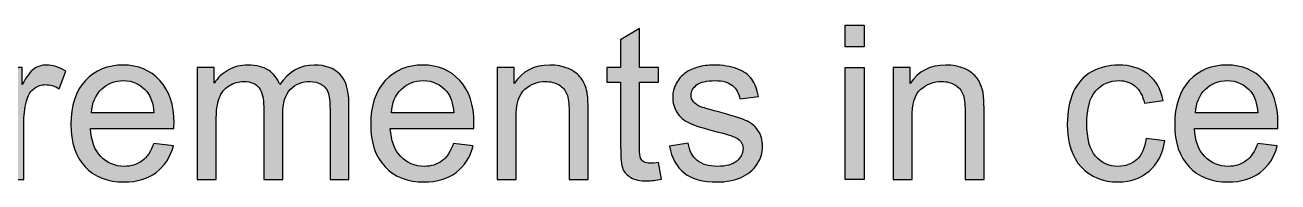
# Model space of a CAD drawing. Extents: x 65 to 351, y 40 to 244.
# Drawn here: x 123.65 to 142.07, y 43.66 to 45.97 of the extents above; entities that cross this region are included whole.
import ezdxf

# ---------------------------------------------------------------- set-up
doc = ezdxf.new("R2010")
doc.units = 0
doc.header["$MEASUREMENT"] = 0
doc.layers.add('SCALE_RULER_250', color=7, linetype='CONTINUOUS')

# ---------------------------------------------------------------- blocks, each defined once
blk = doc.blocks.new('BLOCK_19')
at = {"layer": 'SCALE_RULER_250'}
h = blk.add_hatch(color=7, dxfattribs=at)
h.dxf.hatch_style = 2
edge = h.paths.add_edge_path()
edge.add_spline(control_points=[(132.962, 43.95), (132.962, 43.95), (133.003, 43.703), (133.003, 43.703), (132.924, 43.687), (132.854, 43.679), (132.792, 43.679), (132.69, 43.679), (132.612, 43.695), (132.556, 43.727), (132.5, 43.759), (132.461, 43.801), (132.438, 43.853), (132.416, 43.905), (132.404, 44.015), (132.404, 44.183), (132.404, 44.183), (132.404, 45.13), (132.404, 45.13), (132.404, 45.13), (132.2, 45.13), (132.2, 45.13), (132.2, 45.13), (132.2, 45.347), (132.2, 45.347), (132.2, 45.347), (132.404, 45.347), (132.404, 45.347), (132.404, 45.347), (132.404, 45.754), (132.404, 45.754), (132.404, 45.754), (132.682, 45.922), (132.682, 45.922), (132.682, 45.922), (132.682, 45.347), (132.682, 45.347), (132.682, 45.347), (132.962, 45.347), (132.962, 45.347), (132.962, 45.347), (132.962, 45.13), (132.962, 45.13), (132.962, 45.13), (132.682, 45.13), (132.682, 45.13), (132.682, 45.13), (132.682, 44.167), (132.682, 44.167), (132.682, 44.087), (132.686, 44.036), (132.696, 44.014), (132.706, 43.991), (132.722, 43.973), (132.745, 43.959), (132.767, 43.946), (132.798, 43.939), (132.84, 43.939), (132.871, 43.939), (132.912, 43.943), (132.962, 43.95)], knot_values=[0, 0, 0, 0, 1, 1, 1, 2, 2, 2, 3, 3, 3, 4, 4, 4, 5, 5, 5, 6, 6, 6, 7, 7, 7, 8, 8, 8, 9, 9, 9, 10, 10, 10, 11, 11, 11, 12, 12, 12, 13, 13, 13, 14, 14, 14, 15, 15, 15, 16, 16, 16, 17, 17, 17, 18, 18, 18, 19, 19, 19, 20, 20, 20, 20], degree=3, periodic=1)
h = blk.add_hatch(color=7, dxfattribs=at)
h.dxf.hatch_style = 2
h.paths.add_polyline_path([(135.706, 45.652), (135.706, 45.973), (135.985, 45.973), (135.985, 45.652)])
h.paths.add_polyline_path([(135.706, 43.7), (135.706, 45.347), (135.985, 45.347), (135.985, 43.7)])
h = blk.add_hatch(color=7, dxfattribs=at)
h.dxf.hatch_style = 2
edge = h.paths.add_edge_path()
edge.add_spline(control_points=[(123.35, 43.7), (123.35, 43.7), (123.35, 45.347), (123.35, 45.347), (123.35, 45.347), (123.602, 45.347), (123.602, 45.347), (123.602, 45.347), (123.602, 45.097), (123.602, 45.097), (123.666, 45.214), (123.725, 45.291), (123.779, 45.328), (123.833, 45.365), (123.893, 45.384), (123.958, 45.384), (124.052, 45.384), (124.148, 45.354), (124.245, 45.294), (124.245, 45.294), (124.149, 45.035), (124.149, 45.035), (124.081, 45.076), (124.012, 45.096), (123.944, 45.096), (123.883, 45.096), (123.828, 45.077), (123.78, 45.041), (123.731, 45.004), (123.697, 44.953), (123.676, 44.888), (123.645, 44.789), (123.629, 44.68), (123.629, 44.562), (123.629, 44.562), (123.629, 43.7), (123.629, 43.7), (123.629, 43.7), (123.35, 43.7), (123.35, 43.7)], knot_values=[0, 0, 0, 0, 1, 1, 1, 2, 2, 2, 3, 3, 3, 4, 4, 4, 5, 5, 5, 6, 6, 6, 7, 7, 7, 8, 8, 8, 9, 9, 9, 10, 10, 10, 11, 11, 11, 12, 12, 12, 13, 13, 13, 13], degree=3, periodic=1)
h = blk.add_hatch(color=7, dxfattribs=at)
h.dxf.hatch_style = 2
edge = h.paths.add_edge_path()
edge.add_spline(control_points=[(125.538, 44.231), (125.538, 44.231), (125.826, 44.195), (125.826, 44.195), (125.781, 44.026), (125.697, 43.896), (125.574, 43.803), (125.451, 43.71), (125.293, 43.663), (125.102, 43.663), (124.861, 43.663), (124.67, 43.737), (124.53, 43.886), (124.388, 44.034), (124.318, 44.242), (124.318, 44.51), (124.318, 44.787), (124.389, 45.002), (124.532, 45.155), (124.674, 45.307), (124.859, 45.384), (125.087, 45.384), (125.307, 45.384), (125.487, 45.309), (125.626, 45.159), (125.766, 45.009), (125.836, 44.798), (125.836, 44.526), (125.836, 44.51), (125.835, 44.485), (125.834, 44.452), (125.834, 44.452), (124.606, 44.452), (124.606, 44.452), (124.617, 44.271), (124.668, 44.133), (124.76, 44.037), (124.852, 43.941), (124.966, 43.893), (125.104, 43.893), (125.206, 43.893), (125.293, 43.919), (125.366, 43.973), (125.438, 44.027), (125.496, 44.113), (125.538, 44.231)], knot_values=[0, 0, 0, 0, 1, 1, 1, 2, 2, 2, 3, 3, 3, 4, 4, 4, 5, 5, 5, 6, 6, 6, 7, 7, 7, 8, 8, 8, 9, 9, 9, 10, 10, 10, 11, 11, 11, 12, 12, 12, 13, 13, 13, 14, 14, 14, 15, 15, 15, 15], degree=3, periodic=1)
edge = h.paths.add_edge_path()
edge.add_spline(control_points=[(124.622, 44.682), (124.622, 44.682), (125.541, 44.682), (125.541, 44.682), (125.529, 44.82), (125.493, 44.924), (125.436, 44.993), (125.347, 45.101), (125.231, 45.155), (125.09, 45.155), (124.962, 45.155), (124.854, 45.111), (124.767, 45.026), (124.679, 44.94), (124.631, 44.825), (124.622, 44.682)], knot_values=[0, 0, 0, 0, 1, 1, 1, 2, 2, 2, 3, 3, 3, 4, 4, 4, 5, 5, 5, 5], degree=3, periodic=1)
h = blk.add_hatch(color=7, dxfattribs=at)
h.dxf.hatch_style = 2
edge = h.paths.add_edge_path()
edge.add_spline(control_points=[(126.177, 43.7), (126.177, 43.7), (126.177, 45.347), (126.177, 45.347), (126.177, 45.347), (126.426, 45.347), (126.426, 45.347), (126.426, 45.347), (126.426, 45.116), (126.426, 45.116), (126.478, 45.196), (126.547, 45.261), (126.632, 45.31), (126.718, 45.36), (126.816, 45.384), (126.925, 45.384), (127.047, 45.384), (127.147, 45.358), (127.225, 45.308), (127.303, 45.257), (127.358, 45.187), (127.391, 45.096), (127.521, 45.288), (127.69, 45.384), (127.899, 45.384), (128.062, 45.384), (128.188, 45.339), (128.276, 45.248), (128.364, 45.158), (128.407, 45.018), (128.407, 44.83), (128.407, 44.83), (128.407, 43.7), (128.407, 43.7), (128.407, 43.7), (128.13, 43.7), (128.13, 43.7), (128.13, 43.7), (128.13, 44.737), (128.13, 44.737), (128.13, 44.849), (128.121, 44.93), (128.103, 44.978), (128.085, 45.028), (128.052, 45.067), (128.004, 45.097), (127.957, 45.127), (127.901, 45.142), (127.837, 45.142), (127.721, 45.142), (127.625, 45.104), (127.549, 45.027), (127.472, 44.95), (127.434, 44.826), (127.434, 44.657), (127.434, 44.657), (127.434, 43.7), (127.434, 43.7), (127.434, 43.7), (127.155, 43.7), (127.155, 43.7), (127.155, 43.7), (127.155, 44.77), (127.155, 44.77), (127.155, 44.894), (127.132, 44.987), (127.087, 45.049), (127.041, 45.111), (126.967, 45.142), (126.863, 45.142), (126.785, 45.142), (126.712, 45.121), (126.646, 45.08), (126.579, 45.039), (126.531, 44.978), (126.501, 44.899), (126.471, 44.819), (126.456, 44.704), (126.456, 44.555), (126.456, 44.555), (126.456, 43.7), (126.456, 43.7), (126.456, 43.7), (126.177, 43.7), (126.177, 43.7)], knot_values=[0, 0, 0, 0, 1, 1, 1, 2, 2, 2, 3, 3, 3, 4, 4, 4, 5, 5, 5, 6, 6, 6, 7, 7, 7, 8, 8, 8, 9, 9, 9, 10, 10, 10, 11, 11, 11, 12, 12, 12, 13, 13, 13, 14, 14, 14, 15, 15, 15, 16, 16, 16, 17, 17, 17, 18, 18, 18, 19, 19, 19, 20, 20, 20, 21, 21, 21, 22, 22, 22, 23, 23, 23, 24, 24, 24, 25, 25, 25, 26, 26, 26, 27, 27, 27, 28, 28, 28, 28], degree=3, periodic=1)
h = blk.add_hatch(color=7, dxfattribs=at)
h.dxf.hatch_style = 2
edge = h.paths.add_edge_path()
edge.add_spline(control_points=[(129.948, 44.231), (129.948, 44.231), (130.237, 44.195), (130.237, 44.195), (130.191, 44.026), (130.107, 43.896), (129.984, 43.803), (129.861, 43.71), (129.704, 43.663), (129.513, 43.663), (129.272, 43.663), (129.081, 43.737), (128.94, 43.886), (128.799, 44.034), (128.728, 44.242), (128.728, 44.51), (128.728, 44.787), (128.8, 45.002), (128.942, 45.155), (129.085, 45.307), (129.27, 45.384), (129.497, 45.384), (129.717, 45.384), (129.897, 45.309), (130.037, 45.159), (130.176, 45.009), (130.246, 44.798), (130.246, 44.526), (130.246, 44.51), (130.246, 44.485), (130.245, 44.452), (130.245, 44.452), (129.017, 44.452), (129.017, 44.452), (129.027, 44.271), (129.078, 44.133), (129.17, 44.037), (129.262, 43.941), (129.377, 43.893), (129.514, 43.893), (129.617, 43.893), (129.704, 43.919), (129.776, 43.973), (129.849, 44.027), (129.906, 44.113), (129.948, 44.231)], knot_values=[0, 0, 0, 0, 1, 1, 1, 2, 2, 2, 3, 3, 3, 4, 4, 4, 5, 5, 5, 6, 6, 6, 7, 7, 7, 8, 8, 8, 9, 9, 9, 10, 10, 10, 11, 11, 11, 12, 12, 12, 13, 13, 13, 14, 14, 14, 15, 15, 15, 15], degree=3, periodic=1)
edge = h.paths.add_edge_path()
edge.add_spline(control_points=[(129.032, 44.682), (129.032, 44.682), (129.952, 44.682), (129.952, 44.682), (129.939, 44.82), (129.904, 44.924), (129.846, 44.993), (129.757, 45.101), (129.642, 45.155), (129.5, 45.155), (129.372, 45.155), (129.264, 45.111), (129.177, 45.026), (129.09, 44.94), (129.042, 44.825), (129.032, 44.682)], knot_values=[0, 0, 0, 0, 1, 1, 1, 2, 2, 2, 3, 3, 3, 4, 4, 4, 5, 5, 5, 5], degree=3, periodic=1)
h = blk.add_hatch(color=7, dxfattribs=at)
h.dxf.hatch_style = 2
edge = h.paths.add_edge_path()
edge.add_spline(control_points=[(130.587, 43.7), (130.587, 43.7), (130.587, 45.347), (130.587, 45.347), (130.587, 45.347), (130.838, 45.347), (130.838, 45.347), (130.838, 45.347), (130.838, 45.113), (130.838, 45.113), (130.959, 45.293), (131.134, 45.384), (131.362, 45.384), (131.462, 45.384), (131.553, 45.366), (131.636, 45.331), (131.719, 45.295), (131.781, 45.248), (131.823, 45.19), (131.864, 45.132), (131.893, 45.064), (131.91, 44.984), (131.92, 44.932), (131.925, 44.842), (131.925, 44.713), (131.925, 44.713), (131.925, 43.7), (131.925, 43.7), (131.925, 43.7), (131.646, 43.7), (131.646, 43.7), (131.646, 43.7), (131.646, 44.702), (131.646, 44.702), (131.646, 44.816), (131.635, 44.901), (131.613, 44.957), (131.592, 45.013), (131.553, 45.058), (131.498, 45.092), (131.443, 45.125), (131.378, 45.142), (131.303, 45.142), (131.185, 45.142), (131.082, 45.104), (130.996, 45.029), (130.909, 44.953), (130.866, 44.81), (130.866, 44.6), (130.866, 44.6), (130.866, 43.7), (130.866, 43.7), (130.866, 43.7), (130.587, 43.7), (130.587, 43.7)], knot_values=[0, 0, 0, 0, 1, 1, 1, 2, 2, 2, 3, 3, 3, 4, 4, 4, 5, 5, 5, 6, 6, 6, 7, 7, 7, 8, 8, 8, 9, 9, 9, 10, 10, 10, 11, 11, 11, 12, 12, 12, 13, 13, 13, 14, 14, 14, 15, 15, 15, 16, 16, 16, 17, 17, 17, 18, 18, 18, 18], degree=3, periodic=1)
h = blk.add_hatch(color=7, dxfattribs=at)
h.dxf.hatch_style = 2
edge = h.paths.add_edge_path()
edge.add_spline(control_points=[(133.123, 44.192), (133.123, 44.192), (133.399, 44.235), (133.399, 44.235), (133.415, 44.124), (133.458, 44.04), (133.529, 43.981), (133.6, 43.922), (133.699, 43.893), (133.826, 43.893), (133.954, 43.893), (134.049, 43.919), (134.111, 43.971), (134.173, 44.023), (134.204, 44.084), (134.204, 44.154), (134.204, 44.217), (134.177, 44.267), (134.122, 44.303), (134.084, 44.328), (133.989, 44.36), (133.837, 44.398), (133.632, 44.45), (133.49, 44.494), (133.411, 44.532), (133.332, 44.57), (133.272, 44.622), (133.231, 44.689), (133.19, 44.755), (133.17, 44.829), (133.17, 44.91), (133.17, 44.983), (133.187, 45.051), (133.22, 45.114), (133.254, 45.176), (133.3, 45.228), (133.358, 45.269), (133.401, 45.301), (133.46, 45.329), (133.535, 45.351), (133.61, 45.373), (133.69, 45.384), (133.776, 45.384), (133.905, 45.384), (134.019, 45.365), (134.117, 45.328), (134.214, 45.291), (134.286, 45.241), (134.333, 45.177), (134.379, 45.114), (134.411, 45.028), (134.429, 44.922), (134.429, 44.922), (134.156, 44.885), (134.156, 44.885), (134.144, 44.97), (134.108, 45.036), (134.048, 45.083), (133.989, 45.131), (133.905, 45.155), (133.796, 45.155), (133.668, 45.155), (133.577, 45.133), (133.522, 45.091), (133.467, 45.048), (133.44, 44.999), (133.44, 44.942), (133.44, 44.906), (133.451, 44.873), (133.474, 44.844), (133.497, 44.815), (133.532, 44.79), (133.581, 44.77), (133.609, 44.76), (133.691, 44.736), (133.827, 44.699), (134.025, 44.646), (134.162, 44.603), (134.241, 44.569), (134.318, 44.536), (134.38, 44.487), (134.424, 44.423), (134.469, 44.359), (134.491, 44.279), (134.491, 44.184), (134.491, 44.091), (134.464, 44.004), (134.409, 43.921), (134.355, 43.839), (134.277, 43.775), (134.175, 43.731), (134.072, 43.686), (133.957, 43.663), (133.827, 43.663), (133.613, 43.663), (133.45, 43.708), (133.338, 43.796), (133.226, 43.885), (133.154, 44.017), (133.123, 44.192)], knot_values=[0, 0, 0, 0, 1, 1, 1, 2, 2, 2, 3, 3, 3, 4, 4, 4, 5, 5, 5, 6, 6, 6, 7, 7, 7, 8, 8, 8, 9, 9, 9, 10, 10, 10, 11, 11, 11, 12, 12, 12, 13, 13, 13, 14, 14, 14, 15, 15, 15, 16, 16, 16, 17, 17, 17, 18, 18, 18, 19, 19, 19, 20, 20, 20, 21, 21, 21, 22, 22, 22, 23, 23, 23, 24, 24, 24, 25, 25, 25, 26, 26, 26, 27, 27, 27, 28, 28, 28, 29, 29, 29, 30, 30, 30, 31, 31, 31, 32, 32, 32, 33, 33, 33, 33], degree=3, periodic=1)
h = blk.add_hatch(color=7, dxfattribs=at)
h.dxf.hatch_style = 2
edge = h.paths.add_edge_path()
edge.add_spline(control_points=[(136.41, 43.7), (136.41, 43.7), (136.41, 45.347), (136.41, 45.347), (136.41, 45.347), (136.661, 45.347), (136.661, 45.347), (136.661, 45.347), (136.661, 45.113), (136.661, 45.113), (136.782, 45.293), (136.957, 45.384), (137.185, 45.384), (137.284, 45.384), (137.376, 45.366), (137.459, 45.331), (137.542, 45.295), (137.604, 45.248), (137.646, 45.19), (137.687, 45.132), (137.716, 45.064), (137.733, 44.984), (137.743, 44.932), (137.748, 44.842), (137.748, 44.713), (137.748, 44.713), (137.748, 43.7), (137.748, 43.7), (137.748, 43.7), (137.469, 43.7), (137.469, 43.7), (137.469, 43.7), (137.469, 44.702), (137.469, 44.702), (137.469, 44.816), (137.458, 44.901), (137.436, 44.957), (137.415, 45.013), (137.376, 45.058), (137.321, 45.092), (137.266, 45.125), (137.201, 45.142), (137.126, 45.142), (137.007, 45.142), (136.905, 45.104), (136.819, 45.029), (136.732, 44.953), (136.689, 44.81), (136.689, 44.6), (136.689, 44.6), (136.689, 43.7), (136.689, 43.7), (136.689, 43.7), (136.41, 43.7), (136.41, 43.7)], knot_values=[0, 0, 0, 0, 1, 1, 1, 2, 2, 2, 3, 3, 3, 4, 4, 4, 5, 5, 5, 6, 6, 6, 7, 7, 7, 8, 8, 8, 9, 9, 9, 10, 10, 10, 11, 11, 11, 12, 12, 12, 13, 13, 13, 14, 14, 14, 15, 15, 15, 16, 16, 16, 17, 17, 17, 18, 18, 18, 18], degree=3, periodic=1)
h = blk.add_hatch(color=7, dxfattribs=at)
h.dxf.hatch_style = 2
edge = h.paths.add_edge_path()
edge.add_spline(control_points=[(140.132, 44.303), (140.132, 44.303), (140.407, 44.268), (140.407, 44.268), (140.377, 44.079), (140.3, 43.93), (140.176, 43.824), (140.053, 43.717), (139.901, 43.663), (139.722, 43.663), (139.496, 43.663), (139.315, 43.737), (139.178, 43.884), (139.041, 44.031), (138.973, 44.242), (138.973, 44.518), (138.973, 44.695), (139.002, 44.851), (139.061, 44.984), (139.12, 45.117), (139.21, 45.217), (139.33, 45.284), (139.45, 45.351), (139.581, 45.384), (139.723, 45.384), (139.902, 45.384), (140.048, 45.339), (140.162, 45.248), (140.276, 45.158), (140.348, 45.029), (140.38, 44.863), (140.38, 44.863), (140.109, 44.821), (140.109, 44.821), (140.083, 44.932), (140.037, 45.015), (139.972, 45.071), (139.906, 45.127), (139.827, 45.155), (139.734, 45.155), (139.593, 45.155), (139.479, 45.104), (139.391, 45.003), (139.303, 44.903), (139.26, 44.743), (139.26, 44.525), (139.26, 44.304), (139.302, 44.143), (139.387, 44.043), (139.471, 43.943), (139.582, 43.893), (139.718, 43.893), (139.828, 43.893), (139.919, 43.926), (139.993, 43.993), (140.066, 44.06), (140.113, 44.164), (140.132, 44.303)], knot_values=[0, 0, 0, 0, 1, 1, 1, 2, 2, 2, 3, 3, 3, 4, 4, 4, 5, 5, 5, 6, 6, 6, 7, 7, 7, 8, 8, 8, 9, 9, 9, 10, 10, 10, 11, 11, 11, 12, 12, 12, 13, 13, 13, 14, 14, 14, 15, 15, 15, 16, 16, 16, 17, 17, 17, 18, 18, 18, 19, 19, 19, 19], degree=3, periodic=1)
h = blk.add_hatch(color=7, dxfattribs=at)
h.dxf.hatch_style = 2
edge = h.paths.add_edge_path()
edge.add_spline(control_points=[(141.773, 44.231), (141.773, 44.231), (142.061, 44.195), (142.061, 44.195), (142.015, 44.026), (141.931, 43.896), (141.808, 43.803), (141.685, 43.71), (141.528, 43.663), (141.337, 43.663), (141.096, 43.663), (140.905, 43.737), (140.764, 43.886), (140.623, 44.034), (140.552, 44.242), (140.552, 44.51), (140.552, 44.787), (140.624, 45.002), (140.766, 45.155), (140.909, 45.307), (141.094, 45.384), (141.321, 45.384), (141.542, 45.384), (141.721, 45.309), (141.861, 45.159), (142, 45.009), (142.07, 44.798), (142.07, 44.526), (142.07, 44.51), (142.07, 44.485), (142.069, 44.452), (142.069, 44.452), (140.841, 44.452), (140.841, 44.452), (140.851, 44.271), (140.902, 44.133), (140.994, 44.037), (141.086, 43.941), (141.201, 43.893), (141.338, 43.893), (141.441, 43.893), (141.528, 43.919), (141.6, 43.973), (141.673, 44.027), (141.73, 44.113), (141.773, 44.231)], knot_values=[0, 0, 0, 0, 1, 1, 1, 2, 2, 2, 3, 3, 3, 4, 4, 4, 5, 5, 5, 6, 6, 6, 7, 7, 7, 8, 8, 8, 9, 9, 9, 10, 10, 10, 11, 11, 11, 12, 12, 12, 13, 13, 13, 14, 14, 14, 15, 15, 15, 15], degree=3, periodic=1)
edge = h.paths.add_edge_path()
edge.add_spline(control_points=[(140.856, 44.682), (140.856, 44.682), (141.776, 44.682), (141.776, 44.682), (141.763, 44.82), (141.728, 44.924), (141.67, 44.993), (141.581, 45.101), (141.466, 45.155), (141.325, 45.155), (141.196, 45.155), (141.089, 45.111), (141.001, 45.026), (140.914, 44.94), (140.866, 44.825), (140.856, 44.682)], knot_values=[0, 0, 0, 0, 1, 1, 1, 2, 2, 2, 3, 3, 3, 4, 4, 4, 5, 5, 5, 5], degree=3, periodic=1)
for points in [[(135.706, 45.652), (135.706, 45.973), (135.985, 45.973), (135.985, 45.652), (135.706, 45.652)], [(135.706, 43.7), (135.706, 45.347), (135.985, 45.347), (135.985, 43.7), (135.706, 43.7)]]:
    blk.add_lwpolyline(points, dxfattribs=at)
for points, knots in [([(132.962, 43.95), (132.962, 43.95), (133.003, 43.703), (133.003, 43.703), (132.924, 43.687), (132.854, 43.679), (132.792, 43.679), (132.69, 43.679), (132.612, 43.695), (132.556, 43.727), (132.5, 43.759), (132.461, 43.801), (132.438, 43.853), (132.416, 43.905), (132.404, 44.015), (132.404, 44.183), (132.404, 44.183), (132.404, 45.13), (132.404, 45.13), (132.404, 45.13), (132.2, 45.13), (132.2, 45.13), (132.2, 45.13), (132.2, 45.347), (132.2, 45.347), (132.2, 45.347), (132.404, 45.347), (132.404, 45.347), (132.404, 45.347), (132.404, 45.754), (132.404, 45.754), (132.404, 45.754), (132.682, 45.922), (132.682, 45.922), (132.682, 45.922), (132.682, 45.347), (132.682, 45.347), (132.682, 45.347), (132.962, 45.347), (132.962, 45.347), (132.962, 45.347), (132.962, 45.13), (132.962, 45.13), (132.962, 45.13), (132.682, 45.13), (132.682, 45.13), (132.682, 45.13), (132.682, 44.167), (132.682, 44.167), (132.682, 44.087), (132.686, 44.036), (132.696, 44.014), (132.706, 43.991), (132.722, 43.973), (132.745, 43.959), (132.767, 43.946), (132.798, 43.939), (132.84, 43.939), (132.871, 43.939), (132.912, 43.943), (132.962, 43.95)], [0, 0, 0, 0, 1, 1, 1, 2, 2, 2, 3, 3, 3, 4, 4, 4, 5, 5, 5, 6, 6, 6, 7, 7, 7, 8, 8, 8, 9, 9, 9, 10, 10, 10, 11, 11, 11, 12, 12, 12, 13, 13, 13, 14, 14, 14, 15, 15, 15, 16, 16, 16, 17, 17, 17, 18, 18, 18, 19, 19, 19, 20, 20, 20, 20]), ([(123.35, 43.7), (123.35, 43.7), (123.35, 45.347), (123.35, 45.347), (123.35, 45.347), (123.602, 45.347), (123.602, 45.347), (123.602, 45.347), (123.602, 45.097), (123.602, 45.097), (123.666, 45.214), (123.725, 45.291), (123.779, 45.328), (123.833, 45.365), (123.893, 45.384), (123.958, 45.384), (124.052, 45.384), (124.148, 45.354), (124.245, 45.294), (124.245, 45.294), (124.149, 45.035), (124.149, 45.035), (124.081, 45.076), (124.012, 45.096), (123.944, 45.096), (123.883, 45.096), (123.828, 45.077), (123.78, 45.041), (123.731, 45.004), (123.697, 44.953), (123.676, 44.888), (123.645, 44.789), (123.629, 44.68), (123.629, 44.562), (123.629, 44.562), (123.629, 43.7), (123.629, 43.7), (123.629, 43.7), (123.35, 43.7), (123.35, 43.7)], [0, 0, 0, 0, 1, 1, 1, 2, 2, 2, 3, 3, 3, 4, 4, 4, 5, 5, 5, 6, 6, 6, 7, 7, 7, 8, 8, 8, 9, 9, 9, 10, 10, 10, 11, 11, 11, 12, 12, 12, 13, 13, 13, 13]), ([(125.538, 44.231), (125.538, 44.231), (125.826, 44.195), (125.826, 44.195), (125.781, 44.026), (125.697, 43.896), (125.574, 43.803), (125.451, 43.71), (125.293, 43.663), (125.102, 43.663), (124.861, 43.663), (124.67, 43.737), (124.53, 43.886), (124.388, 44.034), (124.318, 44.242), (124.318, 44.51), (124.318, 44.787), (124.389, 45.002), (124.532, 45.155), (124.674, 45.307), (124.859, 45.384), (125.087, 45.384), (125.307, 45.384), (125.487, 45.309), (125.626, 45.159), (125.766, 45.009), (125.836, 44.798), (125.836, 44.526), (125.836, 44.51), (125.835, 44.485), (125.834, 44.452), (125.834, 44.452), (124.606, 44.452), (124.606, 44.452), (124.617, 44.271), (124.668, 44.133), (124.76, 44.037), (124.852, 43.941), (124.966, 43.893), (125.104, 43.893), (125.206, 43.893), (125.293, 43.919), (125.366, 43.973), (125.438, 44.027), (125.496, 44.113), (125.538, 44.231)], [0, 0, 0, 0, 1, 1, 1, 2, 2, 2, 3, 3, 3, 4, 4, 4, 5, 5, 5, 6, 6, 6, 7, 7, 7, 8, 8, 8, 9, 9, 9, 10, 10, 10, 11, 11, 11, 12, 12, 12, 13, 13, 13, 14, 14, 14, 15, 15, 15, 15]), ([(126.177, 43.7), (126.177, 43.7), (126.177, 45.347), (126.177, 45.347), (126.177, 45.347), (126.426, 45.347), (126.426, 45.347), (126.426, 45.347), (126.426, 45.116), (126.426, 45.116), (126.478, 45.196), (126.547, 45.261), (126.632, 45.31), (126.718, 45.36), (126.816, 45.384), (126.925, 45.384), (127.047, 45.384), (127.147, 45.358), (127.225, 45.308), (127.303, 45.257), (127.358, 45.187), (127.391, 45.096), (127.521, 45.288), (127.69, 45.384), (127.899, 45.384), (128.062, 45.384), (128.188, 45.339), (128.276, 45.248), (128.364, 45.158), (128.407, 45.018), (128.407, 44.83), (128.407, 44.83), (128.407, 43.7), (128.407, 43.7), (128.407, 43.7), (128.13, 43.7), (128.13, 43.7), (128.13, 43.7), (128.13, 44.737), (128.13, 44.737), (128.13, 44.849), (128.121, 44.93), (128.103, 44.978), (128.085, 45.028), (128.052, 45.067), (128.004, 45.097), (127.957, 45.127), (127.901, 45.142), (127.837, 45.142), (127.721, 45.142), (127.625, 45.104), (127.549, 45.027), (127.472, 44.95), (127.434, 44.826), (127.434, 44.657), (127.434, 44.657), (127.434, 43.7), (127.434, 43.7), (127.434, 43.7), (127.155, 43.7), (127.155, 43.7), (127.155, 43.7), (127.155, 44.77), (127.155, 44.77), (127.155, 44.894), (127.132, 44.987), (127.087, 45.049), (127.041, 45.111), (126.967, 45.142), (126.863, 45.142), (126.785, 45.142), (126.712, 45.121), (126.646, 45.08), (126.579, 45.039), (126.531, 44.978), (126.501, 44.899), (126.471, 44.819), (126.456, 44.704), (126.456, 44.555), (126.456, 44.555), (126.456, 43.7), (126.456, 43.7), (126.456, 43.7), (126.177, 43.7), (126.177, 43.7)], [0, 0, 0, 0, 1, 1, 1, 2, 2, 2, 3, 3, 3, 4, 4, 4, 5, 5, 5, 6, 6, 6, 7, 7, 7, 8, 8, 8, 9, 9, 9, 10, 10, 10, 11, 11, 11, 12, 12, 12, 13, 13, 13, 14, 14, 14, 15, 15, 15, 16, 16, 16, 17, 17, 17, 18, 18, 18, 19, 19, 19, 20, 20, 20, 21, 21, 21, 22, 22, 22, 23, 23, 23, 24, 24, 24, 25, 25, 25, 26, 26, 26, 27, 27, 27, 28, 28, 28, 28]), ([(129.948, 44.231), (129.948, 44.231), (130.237, 44.195), (130.237, 44.195), (130.191, 44.026), (130.107, 43.896), (129.984, 43.803), (129.861, 43.71), (129.704, 43.663), (129.513, 43.663), (129.272, 43.663), (129.081, 43.737), (128.94, 43.886), (128.799, 44.034), (128.728, 44.242), (128.728, 44.51), (128.728, 44.787), (128.8, 45.002), (128.942, 45.155), (129.085, 45.307), (129.27, 45.384), (129.497, 45.384), (129.717, 45.384), (129.897, 45.309), (130.037, 45.159), (130.176, 45.009), (130.246, 44.798), (130.246, 44.526), (130.246, 44.51), (130.246, 44.485), (130.245, 44.452), (130.245, 44.452), (129.017, 44.452), (129.017, 44.452), (129.027, 44.271), (129.078, 44.133), (129.17, 44.037), (129.262, 43.941), (129.377, 43.893), (129.514, 43.893), (129.617, 43.893), (129.704, 43.919), (129.776, 43.973), (129.849, 44.027), (129.906, 44.113), (129.948, 44.231)], [0, 0, 0, 0, 1, 1, 1, 2, 2, 2, 3, 3, 3, 4, 4, 4, 5, 5, 5, 6, 6, 6, 7, 7, 7, 8, 8, 8, 9, 9, 9, 10, 10, 10, 11, 11, 11, 12, 12, 12, 13, 13, 13, 14, 14, 14, 15, 15, 15, 15]), ([(130.587, 43.7), (130.587, 43.7), (130.587, 45.347), (130.587, 45.347), (130.587, 45.347), (130.838, 45.347), (130.838, 45.347), (130.838, 45.347), (130.838, 45.113), (130.838, 45.113), (130.959, 45.293), (131.134, 45.384), (131.362, 45.384), (131.462, 45.384), (131.553, 45.366), (131.636, 45.331), (131.719, 45.295), (131.781, 45.248), (131.823, 45.19), (131.864, 45.132), (131.893, 45.064), (131.91, 44.984), (131.92, 44.932), (131.925, 44.842), (131.925, 44.713), (131.925, 44.713), (131.925, 43.7), (131.925, 43.7), (131.925, 43.7), (131.646, 43.7), (131.646, 43.7), (131.646, 43.7), (131.646, 44.702), (131.646, 44.702), (131.646, 44.816), (131.635, 44.901), (131.613, 44.957), (131.592, 45.013), (131.553, 45.058), (131.498, 45.092), (131.443, 45.125), (131.378, 45.142), (131.303, 45.142), (131.185, 45.142), (131.082, 45.104), (130.996, 45.029), (130.909, 44.953), (130.866, 44.81), (130.866, 44.6), (130.866, 44.6), (130.866, 43.7), (130.866, 43.7), (130.866, 43.7), (130.587, 43.7), (130.587, 43.7)], [0, 0, 0, 0, 1, 1, 1, 2, 2, 2, 3, 3, 3, 4, 4, 4, 5, 5, 5, 6, 6, 6, 7, 7, 7, 8, 8, 8, 9, 9, 9, 10, 10, 10, 11, 11, 11, 12, 12, 12, 13, 13, 13, 14, 14, 14, 15, 15, 15, 16, 16, 16, 17, 17, 17, 18, 18, 18, 18]), ([(133.123, 44.192), (133.123, 44.192), (133.399, 44.235), (133.399, 44.235), (133.415, 44.124), (133.458, 44.04), (133.529, 43.981), (133.6, 43.922), (133.699, 43.893), (133.826, 43.893), (133.954, 43.893), (134.049, 43.919), (134.111, 43.971), (134.173, 44.023), (134.204, 44.084), (134.204, 44.154), (134.204, 44.217), (134.177, 44.267), (134.122, 44.303), (134.084, 44.328), (133.989, 44.36), (133.837, 44.398), (133.632, 44.45), (133.49, 44.494), (133.411, 44.532), (133.332, 44.57), (133.272, 44.622), (133.231, 44.689), (133.19, 44.755), (133.17, 44.829), (133.17, 44.91), (133.17, 44.983), (133.187, 45.051), (133.22, 45.114), (133.254, 45.176), (133.3, 45.228), (133.358, 45.269), (133.401, 45.301), (133.46, 45.329), (133.535, 45.351), (133.61, 45.373), (133.69, 45.384), (133.776, 45.384), (133.905, 45.384), (134.019, 45.365), (134.117, 45.328), (134.214, 45.291), (134.286, 45.241), (134.333, 45.177), (134.379, 45.114), (134.411, 45.028), (134.429, 44.922), (134.429, 44.922), (134.156, 44.885), (134.156, 44.885), (134.144, 44.97), (134.108, 45.036), (134.048, 45.083), (133.989, 45.131), (133.905, 45.155), (133.796, 45.155), (133.668, 45.155), (133.577, 45.133), (133.522, 45.091), (133.467, 45.048), (133.44, 44.999), (133.44, 44.942), (133.44, 44.906), (133.451, 44.873), (133.474, 44.844), (133.497, 44.815), (133.532, 44.79), (133.581, 44.77), (133.609, 44.76), (133.691, 44.736), (133.827, 44.699), (134.025, 44.646), (134.162, 44.603), (134.241, 44.569), (134.318, 44.536), (134.38, 44.487), (134.424, 44.423), (134.469, 44.359), (134.491, 44.279), (134.491, 44.184), (134.491, 44.091), (134.464, 44.004), (134.409, 43.921), (134.355, 43.839), (134.277, 43.775), (134.175, 43.731), (134.072, 43.686), (133.957, 43.663), (133.827, 43.663), (133.613, 43.663), (133.45, 43.708), (133.338, 43.796), (133.226, 43.885), (133.154, 44.017), (133.123, 44.192)], [0, 0, 0, 0, 1, 1, 1, 2, 2, 2, 3, 3, 3, 4, 4, 4, 5, 5, 5, 6, 6, 6, 7, 7, 7, 8, 8, 8, 9, 9, 9, 10, 10, 10, 11, 11, 11, 12, 12, 12, 13, 13, 13, 14, 14, 14, 15, 15, 15, 16, 16, 16, 17, 17, 17, 18, 18, 18, 19, 19, 19, 20, 20, 20, 21, 21, 21, 22, 22, 22, 23, 23, 23, 24, 24, 24, 25, 25, 25, 26, 26, 26, 27, 27, 27, 28, 28, 28, 29, 29, 29, 30, 30, 30, 31, 31, 31, 32, 32, 32, 33, 33, 33, 33]), ([(136.41, 43.7), (136.41, 43.7), (136.41, 45.347), (136.41, 45.347), (136.41, 45.347), (136.661, 45.347), (136.661, 45.347), (136.661, 45.347), (136.661, 45.113), (136.661, 45.113), (136.782, 45.293), (136.957, 45.384), (137.185, 45.384), (137.284, 45.384), (137.376, 45.366), (137.459, 45.331), (137.542, 45.295), (137.604, 45.248), (137.646, 45.19), (137.687, 45.132), (137.716, 45.064), (137.733, 44.984), (137.743, 44.932), (137.748, 44.842), (137.748, 44.713), (137.748, 44.713), (137.748, 43.7), (137.748, 43.7), (137.748, 43.7), (137.469, 43.7), (137.469, 43.7), (137.469, 43.7), (137.469, 44.702), (137.469, 44.702), (137.469, 44.816), (137.458, 44.901), (137.436, 44.957), (137.415, 45.013), (137.376, 45.058), (137.321, 45.092), (137.266, 45.125), (137.201, 45.142), (137.126, 45.142), (137.007, 45.142), (136.905, 45.104), (136.819, 45.029), (136.732, 44.953), (136.689, 44.81), (136.689, 44.6), (136.689, 44.6), (136.689, 43.7), (136.689, 43.7), (136.689, 43.7), (136.41, 43.7), (136.41, 43.7)], [0, 0, 0, 0, 1, 1, 1, 2, 2, 2, 3, 3, 3, 4, 4, 4, 5, 5, 5, 6, 6, 6, 7, 7, 7, 8, 8, 8, 9, 9, 9, 10, 10, 10, 11, 11, 11, 12, 12, 12, 13, 13, 13, 14, 14, 14, 15, 15, 15, 16, 16, 16, 17, 17, 17, 18, 18, 18, 18]), ([(140.132, 44.303), (140.132, 44.303), (140.407, 44.268), (140.407, 44.268), (140.377, 44.079), (140.3, 43.93), (140.176, 43.824), (140.053, 43.717), (139.901, 43.663), (139.722, 43.663), (139.496, 43.663), (139.315, 43.737), (139.178, 43.884), (139.041, 44.031), (138.973, 44.242), (138.973, 44.518), (138.973, 44.695), (139.002, 44.851), (139.061, 44.984), (139.12, 45.117), (139.21, 45.217), (139.33, 45.284), (139.45, 45.351), (139.581, 45.384), (139.723, 45.384), (139.902, 45.384), (140.048, 45.339), (140.162, 45.248), (140.276, 45.158), (140.348, 45.029), (140.38, 44.863), (140.38, 44.863), (140.109, 44.821), (140.109, 44.821), (140.083, 44.932), (140.037, 45.015), (139.972, 45.071), (139.906, 45.127), (139.827, 45.155), (139.734, 45.155), (139.593, 45.155), (139.479, 45.104), (139.391, 45.003), (139.303, 44.903), (139.26, 44.743), (139.26, 44.525), (139.26, 44.304), (139.302, 44.143), (139.387, 44.043), (139.471, 43.943), (139.582, 43.893), (139.718, 43.893), (139.828, 43.893), (139.919, 43.926), (139.993, 43.993), (140.066, 44.06), (140.113, 44.164), (140.132, 44.303)], [0, 0, 0, 0, 1, 1, 1, 2, 2, 2, 3, 3, 3, 4, 4, 4, 5, 5, 5, 6, 6, 6, 7, 7, 7, 8, 8, 8, 9, 9, 9, 10, 10, 10, 11, 11, 11, 12, 12, 12, 13, 13, 13, 14, 14, 14, 15, 15, 15, 16, 16, 16, 17, 17, 17, 18, 18, 18, 19, 19, 19, 19]), ([(141.773, 44.231), (141.773, 44.231), (142.061, 44.195), (142.061, 44.195), (142.015, 44.026), (141.931, 43.896), (141.808, 43.803), (141.685, 43.71), (141.528, 43.663), (141.337, 43.663), (141.096, 43.663), (140.905, 43.737), (140.764, 43.886), (140.623, 44.034), (140.552, 44.242), (140.552, 44.51), (140.552, 44.787), (140.624, 45.002), (140.766, 45.155), (140.909, 45.307), (141.094, 45.384), (141.321, 45.384), (141.542, 45.384), (141.721, 45.309), (141.861, 45.159), (142, 45.009), (142.07, 44.798), (142.07, 44.526), (142.07, 44.51), (142.07, 44.485), (142.069, 44.452), (142.069, 44.452), (140.841, 44.452), (140.841, 44.452), (140.851, 44.271), (140.902, 44.133), (140.994, 44.037), (141.086, 43.941), (141.201, 43.893), (141.338, 43.893), (141.441, 43.893), (141.528, 43.919), (141.6, 43.973), (141.673, 44.027), (141.73, 44.113), (141.773, 44.231)], [0, 0, 0, 0, 1, 1, 1, 2, 2, 2, 3, 3, 3, 4, 4, 4, 5, 5, 5, 6, 6, 6, 7, 7, 7, 8, 8, 8, 9, 9, 9, 10, 10, 10, 11, 11, 11, 12, 12, 12, 13, 13, 13, 14, 14, 14, 15, 15, 15, 15]), ([(124.622, 44.682), (124.622, 44.682), (125.541, 44.682), (125.541, 44.682), (125.529, 44.82), (125.493, 44.924), (125.436, 44.993), (125.347, 45.101), (125.231, 45.155), (125.09, 45.155), (124.962, 45.155), (124.854, 45.111), (124.767, 45.026), (124.679, 44.94), (124.631, 44.825), (124.622, 44.682)], [0, 0, 0, 0, 1, 1, 1, 2, 2, 2, 3, 3, 3, 4, 4, 4, 5, 5, 5, 5]), ([(129.032, 44.682), (129.032, 44.682), (129.952, 44.682), (129.952, 44.682), (129.939, 44.82), (129.904, 44.924), (129.846, 44.993), (129.757, 45.101), (129.642, 45.155), (129.5, 45.155), (129.372, 45.155), (129.264, 45.111), (129.177, 45.026), (129.09, 44.94), (129.042, 44.825), (129.032, 44.682)], [0, 0, 0, 0, 1, 1, 1, 2, 2, 2, 3, 3, 3, 4, 4, 4, 5, 5, 5, 5]), ([(140.856, 44.682), (140.856, 44.682), (141.776, 44.682), (141.776, 44.682), (141.763, 44.82), (141.728, 44.924), (141.67, 44.993), (141.581, 45.101), (141.466, 45.155), (141.325, 45.155), (141.196, 45.155), (141.089, 45.111), (141.001, 45.026), (140.914, 44.94), (140.866, 44.825), (140.856, 44.682)], [0, 0, 0, 0, 1, 1, 1, 2, 2, 2, 3, 3, 3, 4, 4, 4, 5, 5, 5, 5])]:
    blk.add_open_spline(points, degree=3, knots=knots, dxfattribs=at)

msp = doc.modelspace()

# ---------------------------------------------------------------- block references
at = {"layer": 'SCALE_RULER_250'}
msp.add_blockref('BLOCK_19', (0, 0), dxfattribs=at)

doc.saveas('drawing.dxf')
